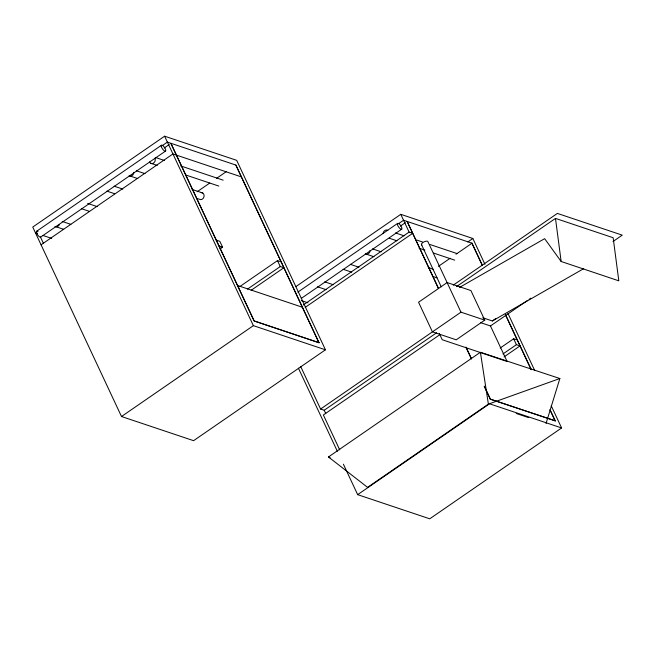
<?xml version="1.0" encoding="UTF-8"?>
<svg xmlns="http://www.w3.org/2000/svg" width="655" height="655" viewBox="0 0 655 655"><rect width="100%" height="100%" fill="white"/><g stroke="black" fill="none" stroke-linecap="round" stroke-linejoin="round"><path stroke-width="0.98" d="M546.049 423.458L559.861 378.524L481.368 352.587M164.618 136.191L32.75 227.056L121.502 416.514L193.585 440.676L325.445 349.811L236.692 160.344L164.618 136.191L253.362 325.65L325.445 349.811M36.582 231.297L161.392 145.295M38.039 231.24L35.526 232.975L37.327 233.573M162.35 145.582L167.385 142.11L235.865 165.06L318.985 342.737L254.107 320.999L170.906 143.38L254.197 320.942L319.067 342.68M164.192 148.005L169.227 144.534M165.6 151.027L40.782 237.028A3.562 1.261 55.4 0 1 37.302 234.351A3.562 1.261 55.4 0 1 37.294 231.207M41.068 244.814L172.936 153.95L241.408 176.899M197.171 191.727L209.756 183.048M216.469 178.422L226.548 171.479M235.865 165.06L318.985 342.737M220.072 248.957L222.585 247.222L219.81 241.302L216.207 240.09M239.705 286.653L277.474 260.625L281.167 261.771M247.516 289.109L280.25 266.552L283.861 267.756L251.119 290.312M295.79 286.669L400.778 214.324L472.853 238.485L484.978 264.358M297.869 292.122L397.552 223.437M398.51 223.715L403.546 220.244L472.026 243.193L482.317 265.169M121.502 416.514L253.362 325.65M400.352 226.139L405.388 222.667M301.243 298.434L401.761 229.168M303.265 305.009L409.097 232.091L412.699 233.295L305.181 307.392M467.826 241.949L472.853 238.485M438.367 266.389L450.116 258.291M455.995 254.246L472.026 243.193M453.301 285.13L557.38 213.407L622.25 235.153L613.014 241.515M456.502 286.612L555.489 218.402L613.154 237.732L618.811 280.823L561.147 261.492L544.649 238.666L459.523 287.422M300.719 366.595L320.59 409.031L460.981 312.173L484.766 320.139L456.216 339.814L432.423 331.848L418.561 302.242L447.111 282.567L470.896 290.542L484.766 320.139M320.59 409.031L324.2 410.243L436.672 332.74M440.037 334.558L323.365 414.951L339.699 449.829M482.751 317.749L492.355 320.966L495.712 318.657M480.786 322.71L490.472 325.961L527.406 300.506M529.084 299.351L530.763 298.197M328.466 456.961L480.402 352.267L488.384 404.127L367.586 487.369L328.466 456.961L330.276 457.894M500.207 348.018L513.643 338.766L517.327 339.912M502.983 353.946L516.418 344.686L520.021 345.897L504.072 356.885M490.267 399.141L555.227 420.821L490.267 399.141L484.299 386.385M357.663 494.656L489.531 403.791L561.605 427.944L429.745 518.809L357.663 494.656L343.392 464.19M492.355 320.966L583.695 268.656M488.384 404.127L559.861 378.524M395.522 232.951L404.176 235.849M416.686 240.041L422.459 241.982M430.155 244.561L457.092 253.583M155.8 157.593L164.454 160.5M180.813 165.977L223.134 180.166M389.267 238.223L396.963 240.803M419.085 248.212L424.858 250.153M433.52 253.051L454.685 260.141M150.503 163.185L157.241 165.445M186.102 175.122L218.811 186.077M372.498 248.884L381.153 251.782M428.296 267.584L433.102 269.197M136.338 170.742L144.992 173.649M192.128 189.442L202.714 192.996M373.94 256.735L365.277 253.829A3.562 3.013 -71.5 0 0 370.034 250.554M432.619 276.402L435.509 277.368A3.562 3.013 -71.5 0 0 437.016 277.761M130.083 176.015L137.779 178.594M196.459 198.26L199.349 199.226A3.562 3.013 -71.5 0 0 203.951 196.868A3.562 3.013 -71.5 0 0 201.2 192.603M350.286 264.317L358.948 267.224M114.126 186.184L122.788 189.082M343.073 269.27L351.727 272.169M106.912 191.129L114.609 193.708M218.983 246.01L222.585 247.222M324.749 281.855L333.411 284.753M87.631 203.394L97.251 206.62M317.536 286.8L326.19 289.698M81.376 208.658L89.072 211.237M301.243 300.555L307.981 302.815M62.2 221.456L70.855 224.354M237.47 285.474L302.34 307.22M63.641 229.299L54.979 226.401A3.562 3.013 -71.5 0 0 59.237 224.902M43.001 235.481L51.712 238.395M516.255 413.469L528.749 417.653M507.92 313.344L534.767 370.648M551.215 405.764L561.605 427.944M505.439 314.531L531.115 369.33M550.061 409.784L555.227 420.821M471.936 243.259L482.236 265.234M505.357 314.596L531.197 369.756M550.02 409.948L555.145 420.878M513.643 338.766L516.418 344.686M490.472 325.961L507.109 361.486L442.24 339.74L439.251 333.362M460.981 312.173L427.969 241.785A3.562 1.425 -25.1 0 0 423.662 242.047A3.562 1.425 -25.1 0 0 421.943 245.011M421.411 244.454L441.249 286.808M438.473 288.315L407.156 221.456L438.359 288.315M466.147 347.387L471.33 358.465M484.307 386.155L490.358 399.075M465.893 347.093L471.477 359.022M400.778 214.324L409.097 232.091M277.474 260.625L280.25 266.552M324.2 410.243L325.781 413.624M298.418 368.184L337.341 451.27M40.405 236.913L43.394 243.292M555.489 218.402L561.147 261.492M154.932 158.182A3.562 3.013 -71.5 0 1 153.573 163.03A3.562 3.013 -71.5 0 1 149.446 161.965M133.874 172.412A3.562 3.013 -71.5 0 1 129.117 175.696M383.069 233.647A3.562 3.013 -71.5 0 1 387.825 230.372M397.405 224.297A3.562 1.261 55.4 0 0 401.04 229.258A3.562 1.261 55.4 0 0 400.524 225.345A3.562 1.261 55.4 0 0 397.405 224.297M161.245 146.155A3.562 1.261 55.4 0 0 164.88 151.125A3.562 1.261 55.4 0 0 164.364 147.203A3.562 1.261 55.4 0 0 161.245 146.155"/></g></svg>
